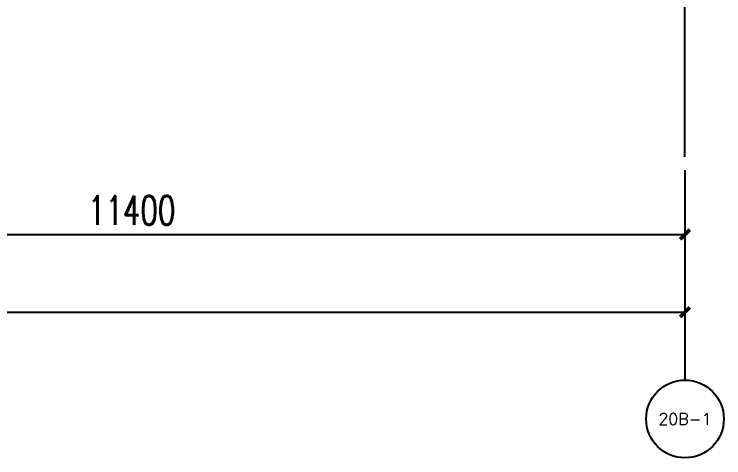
# Model space of a CAD drawing. Extents: x 296441 to 853063, y 459050 to 1117990.
# Drawn here: x 651239 to 658549, y 989763 to 994332 of the extents above; entities that cross this region are included whole.
import ezdxf
from ezdxf.enums import TextEntityAlignment as Align

# ---------------------------------------------------------------- set-up
doc = ezdxf.new("R2010")
doc.units = 0
doc.header["$LTSCALE"] = 1000
doc.linetypes.add('CENTER2', pattern=[28.574999999999996, 19.05, -3.174999999999999, 3.174999999999999, -3.174999999999999])
for name, color, linetype in [('AXIS', 3, 'Continuous'), ('AXIS_TEXT', 7, 'Continuous'), ('G-GRID', 8, 'CENTER2'), ('G-GRID-IDEN', 4, 'Continuous'), ('G-GRID-TEXT', 33, 'Continuous'), ('PUB_DIM', 3, 'Continuous')]:
    doc.layers.add(name, color=color, linetype=linetype)
doc.styles.add('_TCH_AXIS', font='COMPLEX', dxfattribs={"bigfont": 'GBCBIG'})
doc.styles.add('_TCH_DIM_T3', font='SIMPLEX', dxfattribs={"width": 0.7058823529411765, "bigfont": 'GBCBIG'})
doc.styles.add('GOA_04_COMPLEX_1.00', font='complex.shx')
doc.dimstyles.new('_TCH_ARCH&&100', dxfattribs={"dimtxt": 297.5, "dimasz": 100, "dimexe": 250, "dimexo": 300, "dimgap": 100, "dimtad": 1, "dimdec": 0, "dimzin": 0, "dimdsep": 46, "dimtxsty": '_TCH_DIM_T3', "dimblk": 'ARCHTICK', "dimcen": 0.09, "dimclrt": 7, "dimazin": 2, "dimtfac": 1, "dimtdec": 0, "dimtix": 1, "dimtmove": 2, "dimatfit": 3, "dimfxl": 0, "dimtolj": 1, "dimtzin": 0, "dimarcsym": 0})

# ---------------------------------------------------------------- blocks, each defined once
blk = doc.blocks.new('_AXISO')
at = {"layer": 'G-GRID-IDEN'}
blk.add_circle((1.4210854715202e-14, 5.684341886080801e-14), 0.5, dxfattribs=at)
at = {"layer": 'G-GRID-TEXT', "style": 'GOA_04_COMPLEX_1.00', "width": 1.041666666666667}
blk.add_attdef('A', text='', height=0.56, dxfattribs=at).set_placement((-0.2499999999999858, -0.2799999999999727), (0.2500000000000142, -0.2799999999999727), align=Align.FIT)
blk = doc.blocks.new('_ArchTick')
at = {"color": 0, "linetype": 'ByBlock', "const_width": 0.4}
blk.add_lwpolyline([(-0.5, -0.5), (0.5, 0.5)], dxfattribs=at)
blk = doc.blocks.new('*D799')
at = {"layer": 'Defpoints', "color": 0, "transparency": 16777216}
for p in [(598749.1237700369, 992863.0944562624), (658149.1237671907, 992863.0944562624), (658149.1237671907, 991263.0944562623)]:
    blk.add_point(p, dxfattribs=at)
at = {"layer": 'PUB_DIM', "color": 0, "lineweight": -2, "transparency": 16777216}
for p, q in [((598749.1237700369, 992563.0944562624), (598749.1237700369, 991013.0944562623)), ((658149.1237671907, 992563.0944562624), (658149.1237671907, 991013.0944562623)), ((598749.1237700369, 991263.0944562623), (658149.1237671907, 991263.0944562623))]:
    blk.add_line(p, q, dxfattribs=at)
at = {"layer": 'PUB_DIM', "color": 0, "lineweight": -2, "transparency": 16777216, "xscale": 100, "yscale": 100, "zscale": 100, "rotation": 180}
blk.add_blockref('_ArchTick', (598749.1237700369, 991263.0944562623), dxfattribs=at)
at = {"layer": 'PUB_DIM', "color": 0, "lineweight": -2, "transparency": 16777216, "xscale": 100, "yscale": 100, "zscale": 100}
blk.add_blockref('_ArchTick', (658149.1237671907, 991263.0944562623), dxfattribs=at)
at = {"layer": 'PUB_DIM', "color": 7, "transparency": 16777216, "insert": (628449.1237686138, 991511.8444562623), "char_height": 297.5, "attachment_point": 5, "style": '_TCH_DIM_T3'}
blk.add_mtext('\\A1;59400', dxfattribs=at)
blk = doc.blocks.new('*D800')
at = {"layer": 'Defpoints', "color": 0, "transparency": 16777216}
for p in [(646749.1237698664, 992863.0944562624), (658149.1237671907, 992863.0944562624), (658149.1237671907, 992063.0944562623)]:
    blk.add_point(p, dxfattribs=at)
at = {"layer": 'PUB_DIM', "color": 0, "lineweight": -2, "transparency": 16777216}
for p, q in [((646749.1237698664, 992563.0944562624), (646749.1237698664, 991813.0944562623)), ((658149.1237671907, 992563.0944562624), (658149.1237671907, 991813.0944562623)), ((646749.1237698664, 992063.0944562623), (658149.1237671907, 992063.0944562623))]:
    blk.add_line(p, q, dxfattribs=at)
at = {"layer": 'PUB_DIM', "color": 0, "lineweight": -2, "transparency": 16777216, "xscale": 100, "yscale": 100, "zscale": 100, "rotation": 180}
blk.add_blockref('_ArchTick', (646749.1237698664, 992063.0944562623), dxfattribs=at)
at = {"layer": 'PUB_DIM', "color": 0, "lineweight": -2, "transparency": 16777216, "xscale": 100, "yscale": 100, "zscale": 100}
blk.add_blockref('_ArchTick', (658149.1237671907, 992063.0944562623), dxfattribs=at)
at = {"layer": 'PUB_DIM', "color": 7, "transparency": 16777216, "insert": (652449.1237685286, 992311.8444562623), "char_height": 297.5, "attachment_point": 5, "style": '_TCH_DIM_T3'}
blk.add_mtext('\\A1;11400', dxfattribs=at)

msp = doc.modelspace()

# ---------------------------------------------------------------- linework, layer by layer
at = {"layer": 'AXIS'}
msp.add_line((658149.1237671907, 992724.0624225325), (658149.1237671907, 990563.0944562621), dxfattribs=at)
at = {"layer": 'G-GRID'}
msp.add_line((658149.1237671907, 992863.0944562624), (658149.1237671907, 1002263.094456262), dxfattribs=at)

# ---------------------------------------------------------------- block references
at = {"layer": 'AXIS'}
ref = msp.add_blockref('_AXISO', (658149.1237671907, 990163.0944562621), dxfattribs=dict(at, xscale=800, yscale=800, zscale=800))
ref.add_attrib('A', '20B-1', dxfattribs={"layer": 'AXIS_TEXT', "height": 118.4920481814434, "style": '_TCH_AXIS'}).set_placement((657875.4635606763, 990103.8484321715), (658422.7839737051, 990103.8484321715), align=Align.FIT)

# ---------------------------------------------------------------- dimensions: what is measured, and where the dimension line sits
at = {"layer": 'PUB_DIM'}
for p1, distance, picture, middle in [((598749.1237700369, 992863.0944562624), -1600.0000000001164, '*D799', (628449.1237686138, 991511.8444562623)), ((646749.1237698664, 992863.0944562624), -800.0000000001163, '*D800', (652449.1237685286, 992311.8444562623))]:
    dim = msp.add_aligned_dim(p1=p1, p2=(658149.1237671907, 992863.0944562624), distance=distance, dimstyle='_TCH_ARCH&&100', dxfattribs=at)
    dim.commit()
    dim.dimension.update_dxf_attribs({"geometry": picture, "text_midpoint": middle})

doc.saveas('drawing.dxf')
